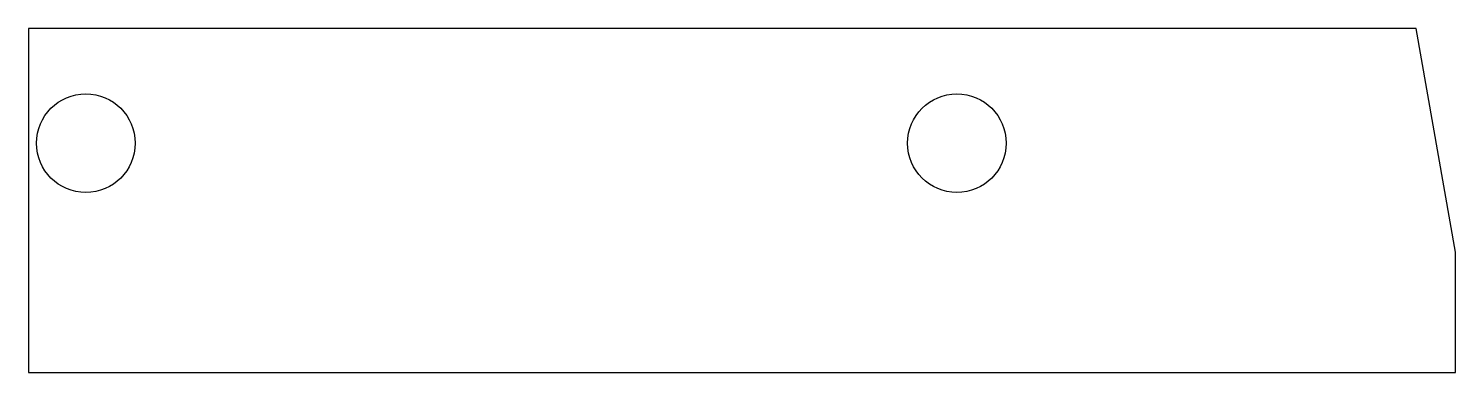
# Model space of a CAD drawing. Header units: millimetres. Extents: x -21.5 to 40.8, y 0 to 15.
import ezdxf

# ---------------------------------------------------------------- set-up
doc = ezdxf.new("R2010")
doc.units = ezdxf.units.MM

msp = doc.modelspace()

# ---------------------------------------------------------------- linework, layer by layer
at = {"color": 7, "linetype": 'Continuous', "lineweight": 25}
for p, q in [((-21.5, 15), (-21.5, 0)), ((39.031, 15), (-21.5, 15)), ((40.75, 5.25), (39.031, 15)), ((40.75, 0), (40.75, 5.25)), ((-21.5, 0), (40.75, 0))]:
    msp.add_line(p, q, dxfattribs=at)
for centre in [(-19, 10), (19, 10)]:
    msp.add_circle(centre, 2.15, dxfattribs=at)

doc.saveas('drawing.dxf')
